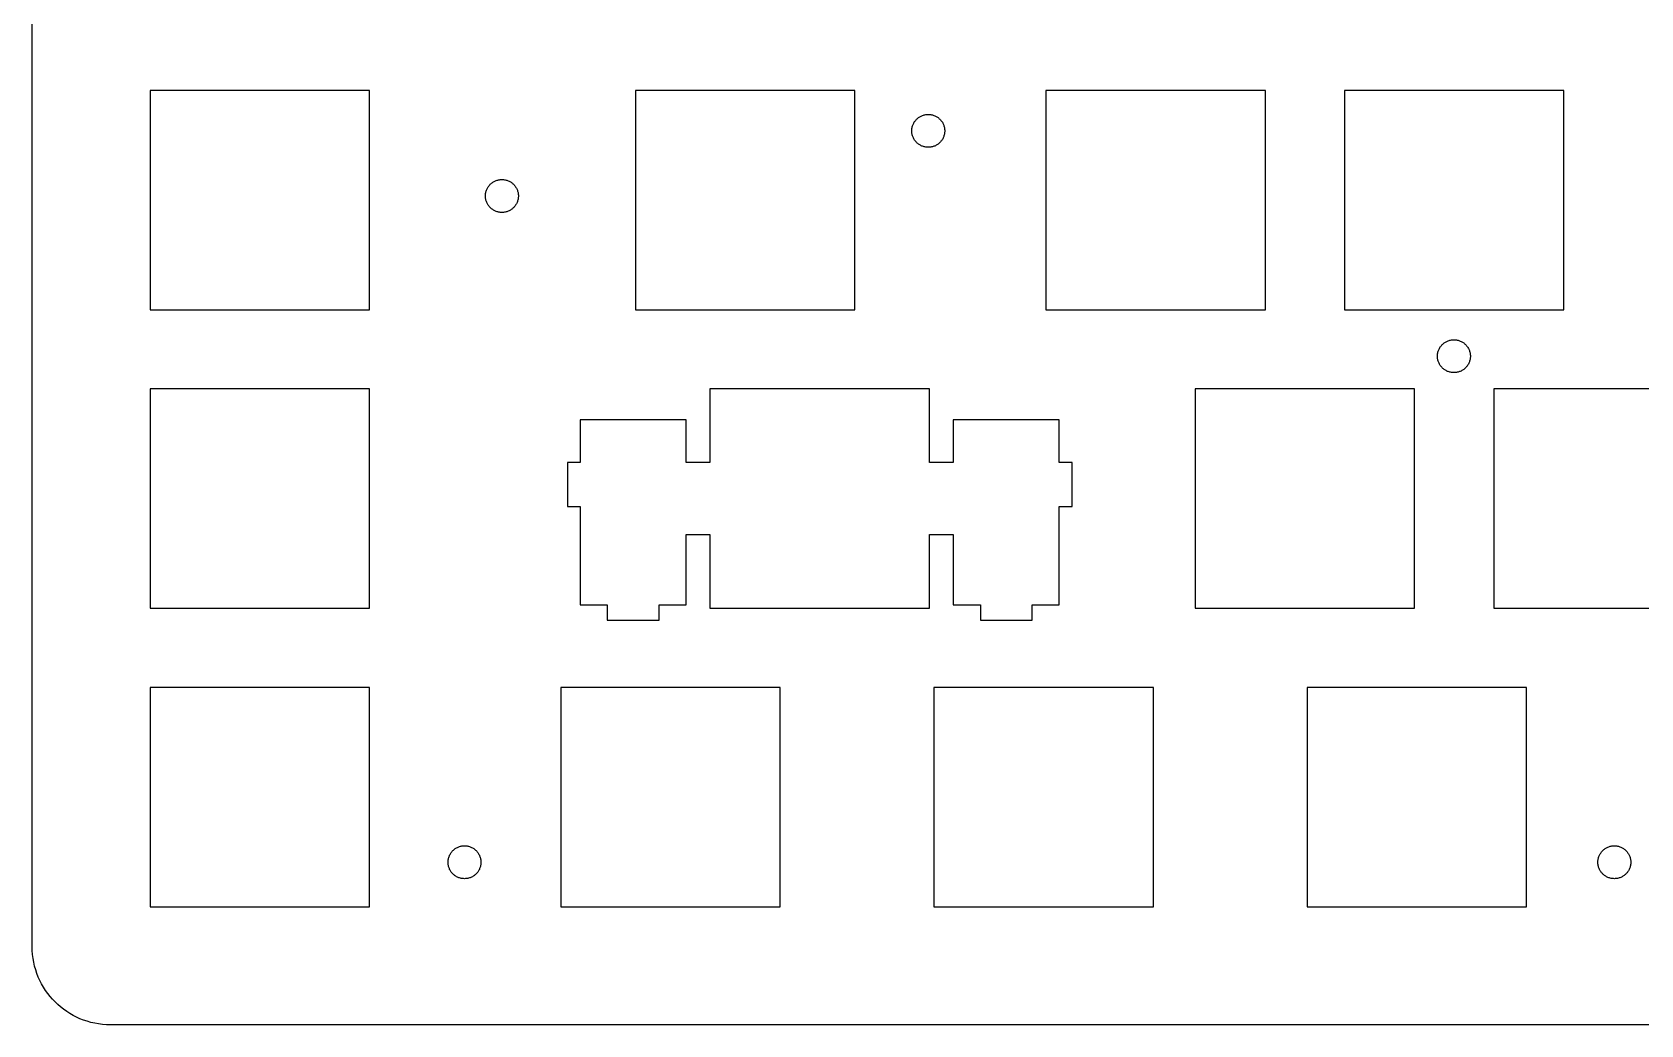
# Model space of a CAD drawing. Extents: x 0 to 462, y -134 to 0.
# Drawn here: x 0 to 102.6, y -133.8 to -70.5 of the extents above; entities that cross this region are included whole.
import ezdxf

# ---------------------------------------------------------------- set-up
doc = ezdxf.new("R2010")
doc.units = 0
doc.layers.add('BLACK', color=7, linetype='CONTINUOUS')

msp = doc.modelspace()

# ---------------------------------------------------------------- linework, layer by layer
at = {"layer": 'BLACK', "linetype": 'CONTINUOUS'}
for p, q in [((0, -128.827), (0, -5)), ((21.526, -74.201), (7.526, -74.201)), ((7.526, -74.201), (7.526, -88.201)), ((21.526, -88.201), (21.526, -74.201)), ((52.482, -74.201), (38.482, -74.201)), ((38.482, -74.201), (38.482, -88.201)), ((52.482, -88.201), (52.482, -74.201)), ((78.676, -74.201), (64.676, -74.201)), ((64.676, -74.201), (64.676, -88.201)), ((78.676, -88.201), (78.676, -74.201)), ((97.726, -74.201), (83.726, -74.201)), ((83.726, -74.201), (83.726, -88.201)), ((97.726, -88.201), (97.726, -74.201)), ((56.5025, -75.9753), (56.5422, -75.9441)), ((56.5422, -75.9441), (56.5833, -75.9148)), ((56.5833, -75.9148), (56.6259, -75.8875)), ((56.6259, -75.8875), (56.6699, -75.8622)), ((56.6699, -75.8622), (56.7152, -75.839)), ((56.7152, -75.839), (56.7617, -75.818)), ((56.7617, -75.818), (56.8094, -75.7992)), ((56.8094, -75.7992), (56.8581, -75.7827)), ((56.8581, -75.7827), (56.908, -75.7686)), ((56.908, -75.7686), (56.9588, -75.7568)), ((56.9588, -75.7568), (57.0105, -75.7476)), ((57.0105, -75.7476), (57.063, -75.7409)), ((57.063, -75.7409), (57.1164, -75.7369)), ((57.1164, -75.7369), (57.1704, -75.7355)), ((57.1704, -75.7355), (57.2244, -75.7369)), ((57.2244, -75.7369), (57.2777, -75.7409)), ((57.2777, -75.7409), (57.3303, -75.7476)), ((57.3303, -75.7476), (57.382, -75.7568)), ((57.382, -75.7568), (57.4328, -75.7686)), ((57.4328, -75.7686), (57.4826, -75.7827)), ((57.4826, -75.7827), (57.5314, -75.7992)), ((57.5314, -75.7992), (57.5791, -75.818)), ((57.5791, -75.818), (57.6256, -75.839)), ((57.6256, -75.839), (57.6709, -75.8622)), ((57.6709, -75.8622), (57.7148, -75.8875)), ((57.7148, -75.8875), (57.7574, -75.9148)), ((57.7574, -75.9148), (57.7986, -75.9441)), ((57.7986, -75.9441), (57.8383, -75.9753)), ((56.1204, -76.7855), (56.1217, -76.7315)), ((56.1217, -76.8395), (56.1204, -76.7855)), ((56.1217, -76.7315), (56.1258, -76.6781)), ((56.1258, -76.8929), (56.1217, -76.8395)), ((56.1258, -76.6781), (56.1325, -76.6256)), ((56.1325, -76.9454), (56.1258, -76.8929)), ((56.1325, -76.6256), (56.1417, -76.5739)), ((56.1417, -76.9971), (56.1325, -76.9454)), ((56.1417, -76.5739), (56.1534, -76.5231)), ((56.1534, -76.5231), (56.1676, -76.4733)), ((56.1676, -76.4733), (56.1841, -76.4245)), ((56.1841, -76.4245), (56.2029, -76.3768)), ((56.2029, -76.3768), (56.2239, -76.3303)), ((56.2239, -76.3303), (56.2471, -76.285)), ((56.2471, -76.285), (56.2724, -76.241)), ((56.2724, -76.241), (56.2997, -76.1984)), ((56.2997, -76.1984), (56.329, -76.1573)), ((56.329, -76.1573), (56.3602, -76.1176)), ((56.3602, -76.1176), (56.3932, -76.0795)), ((56.3932, -76.0795), (56.4279, -76.043)), ((56.4279, -76.043), (56.4644, -76.0083)), ((56.4644, -76.0083), (56.5025, -75.9753)), ((57.8383, -75.9753), (57.8764, -76.0083)), ((57.8764, -76.0083), (57.9128, -76.043)), ((57.9128, -76.043), (57.9476, -76.0795)), ((57.9476, -76.0795), (57.9806, -76.1176)), ((57.9806, -76.1176), (58.0118, -76.1573)), ((58.0118, -76.1573), (58.0411, -76.1984)), ((58.0411, -76.1984), (58.0684, -76.241)), ((58.0684, -76.241), (58.0937, -76.285)), ((58.0937, -76.285), (58.1168, -76.3303)), ((58.1168, -76.3303), (58.1379, -76.3768)), ((58.1379, -76.3768), (58.1567, -76.4245)), ((58.1567, -76.4245), (58.1732, -76.4733)), ((58.1732, -76.4733), (58.1873, -76.5231)), ((58.1873, -76.5231), (58.199, -76.5739)), ((58.199, -76.5739), (58.2083, -76.6256)), ((58.2083, -76.9454), (58.199, -76.9971)), ((58.2083, -76.6256), (58.215, -76.6781)), ((58.215, -76.8929), (58.2083, -76.9454)), ((58.215, -76.6781), (58.219, -76.7315)), ((58.219, -76.8395), (58.215, -76.8929)), ((58.219, -76.7315), (58.2204, -76.7855)), ((58.2204, -76.7855), (58.219, -76.8395)), ((56.1534, -77.0479), (56.1417, -76.9971)), ((56.1676, -77.0977), (56.1534, -77.0479)), ((56.1841, -77.1465), (56.1676, -77.0977)), ((56.2029, -77.1942), (56.1841, -77.1465)), ((56.2239, -77.2407), (56.2029, -77.1942)), ((56.2471, -77.286), (56.2239, -77.2407)), ((56.2724, -77.33), (56.2471, -77.286)), ((56.2997, -77.3726), (56.2724, -77.33)), ((56.329, -77.4137), (56.2997, -77.3726)), ((56.3602, -77.4534), (56.329, -77.4137)), ((56.3932, -77.4915), (56.3602, -77.4534)), ((56.4279, -77.528), (56.3932, -77.4915)), ((56.4644, -77.5627), (56.4279, -77.528)), ((56.5025, -77.5957), (56.4644, -77.5627)), ((56.5422, -77.6269), (56.5025, -77.5957)), ((56.5833, -77.6562), (56.5422, -77.6269)), ((56.6259, -77.6835), (56.5833, -77.6562)), ((56.6699, -77.7088), (56.6259, -77.6835)), ((56.7152, -77.732), (56.6699, -77.7088)), ((56.7617, -77.753), (56.7152, -77.732)), ((56.8094, -77.7718), (56.7617, -77.753)), ((56.8581, -77.7883), (56.8094, -77.7718)), ((56.908, -77.8024), (56.8581, -77.7883)), ((56.9588, -77.8142), (56.908, -77.8024)), ((57.0105, -77.8234), (56.9588, -77.8142)), ((57.063, -77.8301), (57.0105, -77.8234)), ((57.1164, -77.8341), (57.063, -77.8301)), ((57.1704, -77.8355), (57.1164, -77.8341)), ((57.2244, -77.8341), (57.1704, -77.8355)), ((57.2777, -77.8301), (57.2244, -77.8341)), ((57.3303, -77.8234), (57.2777, -77.8301)), ((57.382, -77.8142), (57.3303, -77.8234)), ((57.4328, -77.8024), (57.382, -77.8142)), ((57.4826, -77.7883), (57.4328, -77.8024)), ((57.5314, -77.7718), (57.4826, -77.7883)), ((57.5791, -77.753), (57.5314, -77.7718)), ((57.6256, -77.732), (57.5791, -77.753)), ((57.6709, -77.7088), (57.6256, -77.732)), ((57.7148, -77.6835), (57.6709, -77.7088)), ((57.7574, -77.6562), (57.7148, -77.6835)), ((57.7986, -77.6269), (57.7574, -77.6562)), ((57.8383, -77.5957), (57.7986, -77.6269)), ((57.8764, -77.5627), (57.8383, -77.5957)), ((57.9128, -77.528), (57.8764, -77.5627)), ((57.9476, -77.4915), (57.9128, -77.528)), ((57.9806, -77.4534), (57.9476, -77.4915)), ((58.0118, -77.4137), (57.9806, -77.4534)), ((58.0411, -77.3726), (58.0118, -77.4137)), ((58.0684, -77.33), (58.0411, -77.3726)), ((58.0937, -77.286), (58.0684, -77.33)), ((58.1168, -77.2407), (58.0937, -77.286)), ((58.1379, -77.1942), (58.1168, -77.2407)), ((58.1567, -77.1465), (58.1379, -77.1942)), ((58.1732, -77.0977), (58.1567, -77.1465)), ((58.1873, -77.0479), (58.1732, -77.0977)), ((58.199, -76.9971), (58.1873, -77.0479)), ((29.3819, -80.07), (29.4245, -80.0427)), ((29.4245, -80.0427), (29.4685, -80.0174)), ((29.4685, -80.0174), (29.5138, -79.9942)), ((29.5138, -79.9942), (29.5603, -79.9732)), ((29.5603, -79.9732), (29.608, -79.9544)), ((29.608, -79.9544), (29.6568, -79.9379)), ((29.6568, -79.9379), (29.7066, -79.9237)), ((29.7066, -79.9237), (29.7574, -79.912)), ((29.7574, -79.912), (29.8091, -79.9028)), ((29.8091, -79.9028), (29.8616, -79.8961)), ((29.8616, -79.8961), (29.915, -79.892)), ((29.915, -79.892), (29.969, -79.8907)), ((29.969, -79.8907), (30.023, -79.892)), ((30.023, -79.892), (30.0764, -79.8961)), ((30.0764, -79.8961), (30.1289, -79.9028)), ((30.1289, -79.9028), (30.1806, -79.912)), ((30.1806, -79.912), (30.2314, -79.9237)), ((30.2314, -79.9237), (30.2812, -79.9379)), ((30.2812, -79.9379), (30.33, -79.9544)), ((30.33, -79.9544), (30.3777, -79.9732)), ((30.3777, -79.9732), (30.4242, -79.9942)), ((30.4242, -79.9942), (30.4695, -80.0174)), ((30.4695, -80.0174), (30.5135, -80.0427)), ((30.5135, -80.0427), (30.5561, -80.07)), ((28.919, -80.9407), (28.9204, -80.8866)), ((28.9204, -80.9947), (28.919, -80.9407)), ((28.9204, -80.8866), (28.9244, -80.8333)), ((28.9244, -81.048), (28.9204, -80.9947)), ((28.9244, -80.8333), (28.9311, -80.7808)), ((28.9311, -81.1006), (28.9244, -81.048)), ((28.9311, -80.7808), (28.9403, -80.7291)), ((28.9403, -80.7291), (28.9521, -80.6783)), ((28.9521, -80.6783), (28.9662, -80.6284)), ((28.9662, -80.6284), (28.9827, -80.5797)), ((28.9827, -80.5797), (29.0015, -80.532)), ((29.0015, -80.532), (29.0225, -80.4855)), ((29.0225, -80.4855), (29.0457, -80.4402)), ((29.0457, -80.4402), (29.071, -80.3962)), ((29.071, -80.3962), (29.0983, -80.3536)), ((29.0983, -80.3536), (29.1276, -80.3124)), ((29.1276, -80.3124), (29.1588, -80.2728)), ((29.1588, -80.2728), (29.1918, -80.2347)), ((29.1918, -80.2347), (29.2265, -80.1982)), ((29.2265, -80.1982), (29.263, -80.1634)), ((29.263, -80.1634), (29.3011, -80.1304)), ((29.3011, -80.1304), (29.3408, -80.0993)), ((29.3408, -80.0993), (29.3819, -80.07)), ((30.5561, -80.07), (30.5972, -80.0993)), ((30.5972, -80.0993), (30.6369, -80.1304)), ((30.6369, -80.1304), (30.675, -80.1634)), ((30.675, -80.1634), (30.7115, -80.1982)), ((30.7115, -80.1982), (30.7462, -80.2347)), ((30.7462, -80.2347), (30.7792, -80.2728)), ((30.7792, -80.2728), (30.8104, -80.3124)), ((30.8104, -80.3124), (30.8397, -80.3536)), ((30.8397, -80.3536), (30.867, -80.3962)), ((30.867, -80.3962), (30.8923, -80.4402)), ((30.8923, -80.4402), (30.9155, -80.4855)), ((30.9155, -80.4855), (30.9365, -80.532)), ((30.9365, -80.532), (30.9553, -80.5797)), ((30.9553, -80.5797), (30.9718, -80.6284)), ((30.9718, -80.6284), (30.9859, -80.6783)), ((30.9859, -80.6783), (30.9977, -80.7291)), ((30.9977, -80.7291), (31.0069, -80.7808)), ((31.0069, -80.7808), (31.0136, -80.8333)), ((31.0136, -81.048), (31.0069, -81.1006)), ((31.0136, -80.8333), (31.0176, -80.8866)), ((31.0176, -80.9947), (31.0136, -81.048)), ((31.0176, -80.8866), (31.019, -80.9407)), ((31.019, -80.9407), (31.0176, -80.9947)), ((28.9403, -81.1523), (28.9311, -81.1006)), ((28.9521, -81.2031), (28.9403, -81.1523)), ((28.9662, -81.2529), (28.9521, -81.2031)), ((28.9827, -81.3017), (28.9662, -81.2529)), ((29.0015, -81.3494), (28.9827, -81.3017)), ((29.0225, -81.3959), (29.0015, -81.3494)), ((29.0457, -81.4412), (29.0225, -81.3959)), ((29.071, -81.4851), (29.0457, -81.4412)), ((29.0983, -81.5277), (29.071, -81.4851)), ((29.1276, -81.5689), (29.0983, -81.5277)), ((29.1588, -81.6086), (29.1276, -81.5689)), ((29.1918, -81.6467), (29.1588, -81.6086)), ((29.2265, -81.6831), (29.1918, -81.6467)), ((29.263, -81.7179), (29.2265, -81.6831)), ((29.3011, -81.7509), (29.263, -81.7179)), ((29.3408, -81.7821), (29.3011, -81.7509)), ((29.3819, -81.8114), (29.3408, -81.7821)), ((29.4245, -81.8387), (29.3819, -81.8114)), ((29.4685, -81.864), (29.4245, -81.8387)), ((29.5138, -81.8871), (29.4685, -81.864)), ((29.5603, -81.9082), (29.5138, -81.8871)), ((29.608, -81.927), (29.5603, -81.9082)), ((29.6568, -81.9435), (29.608, -81.927)), ((29.7066, -81.9576), (29.6568, -81.9435)), ((29.7574, -81.9694), (29.7066, -81.9576)), ((29.8091, -81.9786), (29.7574, -81.9694)), ((29.8616, -81.9853), (29.8091, -81.9786)), ((29.915, -81.9893), (29.8616, -81.9853)), ((29.969, -81.9907), (29.915, -81.9893)), ((30.023, -81.9893), (29.969, -81.9907)), ((30.0764, -81.9853), (30.023, -81.9893)), ((30.1289, -81.9786), (30.0764, -81.9853)), ((30.1806, -81.9694), (30.1289, -81.9786)), ((30.2314, -81.9576), (30.1806, -81.9694)), ((30.2812, -81.9435), (30.2314, -81.9576)), ((30.33, -81.927), (30.2812, -81.9435)), ((30.3777, -81.9082), (30.33, -81.927)), ((30.4242, -81.8871), (30.3777, -81.9082)), ((30.4695, -81.864), (30.4242, -81.8871)), ((30.5135, -81.8387), (30.4695, -81.864)), ((30.5561, -81.8114), (30.5135, -81.8387)), ((30.5972, -81.7821), (30.5561, -81.8114)), ((30.6369, -81.7509), (30.5972, -81.7821)), ((30.675, -81.7179), (30.6369, -81.7509)), ((30.7115, -81.6831), (30.675, -81.7179)), ((30.7462, -81.6467), (30.7115, -81.6831)), ((30.7792, -81.6086), (30.7462, -81.6467)), ((30.8104, -81.5689), (30.7792, -81.6086)), ((30.8397, -81.5277), (30.8104, -81.5689)), ((30.867, -81.4851), (30.8397, -81.5277)), ((30.8923, -81.4412), (30.867, -81.4851)), ((30.9155, -81.3959), (30.8923, -81.4412)), ((30.9365, -81.3494), (30.9155, -81.3959)), ((30.9553, -81.3017), (30.9365, -81.3494)), ((30.9718, -81.2529), (30.9553, -81.3017)), ((30.9859, -81.2031), (30.9718, -81.2529)), ((30.9977, -81.1523), (30.9859, -81.2031)), ((31.0069, -81.1006), (30.9977, -81.1523)), ((7.526, -88.201), (21.526, -88.201)), ((38.482, -88.201), (52.482, -88.201)), ((64.676, -88.201), (78.676, -88.201)), ((83.726, -88.201), (97.726, -88.201)), ((90.078, -90.3219), (90.1192, -90.2926)), ((90.1192, -90.2926), (90.1618, -90.2653)), ((90.1618, -90.2653), (90.2058, -90.24)), ((90.2058, -90.24), (90.251, -90.2168)), ((90.251, -90.2168), (90.2975, -90.1958)), ((90.2975, -90.1958), (90.3452, -90.177)), ((90.3452, -90.177), (90.394, -90.1605)), ((90.394, -90.1605), (90.4438, -90.1463)), ((90.4438, -90.1463), (90.4946, -90.1346)), ((90.4946, -90.1346), (90.5463, -90.1254)), ((90.5463, -90.1254), (90.5989, -90.1187)), ((90.5989, -90.1187), (90.6522, -90.1146)), ((90.6522, -90.1146), (90.7063, -90.1133)), ((90.7063, -90.1133), (90.7603, -90.1146)), ((90.7603, -90.1146), (90.8136, -90.1187)), ((90.8136, -90.1187), (90.8662, -90.1254)), ((90.8662, -90.1254), (90.9179, -90.1346)), ((90.9179, -90.1346), (90.9687, -90.1463)), ((90.9687, -90.1463), (91.0185, -90.1605)), ((91.0185, -90.1605), (91.0673, -90.177)), ((91.0673, -90.177), (91.115, -90.1958)), ((91.115, -90.1958), (91.1615, -90.2168)), ((91.1615, -90.2168), (91.2067, -90.24)), ((91.2067, -90.24), (91.2507, -90.2653)), ((91.2507, -90.2653), (91.2933, -90.2926)), ((91.2933, -90.2926), (91.3345, -90.3219)), ((89.6562, -91.1633), (89.6576, -91.1093)), ((89.6576, -91.2173), (89.6562, -91.1633)), ((89.6576, -91.1093), (89.6617, -91.0559)), ((89.6617, -91.2706), (89.6576, -91.2173)), ((89.6617, -91.0559), (89.6683, -91.0034)), ((89.6683, -91.3232), (89.6617, -91.2706)), ((89.6683, -91.0034), (89.6776, -90.9517)), ((89.6776, -91.3749), (89.6683, -91.3232)), ((89.6776, -90.9517), (89.6893, -90.9009)), ((89.6893, -90.9009), (89.7035, -90.851)), ((89.7035, -90.851), (89.72, -90.8023)), ((89.72, -90.8023), (89.7388, -90.7546)), ((89.7388, -90.7546), (89.7598, -90.7081)), ((89.7598, -90.7081), (89.783, -90.6628)), ((89.783, -90.6628), (89.8083, -90.6188)), ((89.8083, -90.6188), (89.8356, -90.5762)), ((89.8356, -90.5762), (89.8648, -90.535)), ((89.8648, -90.535), (89.896, -90.4954)), ((89.896, -90.4954), (89.929, -90.4573)), ((89.929, -90.4573), (89.9638, -90.4208)), ((89.9638, -90.4208), (90.0003, -90.3861)), ((90.0003, -90.3861), (90.0384, -90.353)), ((90.0384, -90.353), (90.078, -90.3219)), ((91.3345, -90.3219), (91.3742, -90.353)), ((91.3742, -90.353), (91.4123, -90.3861)), ((91.4123, -90.3861), (91.4487, -90.4208)), ((91.4487, -90.4208), (91.4835, -90.4573)), ((91.4835, -90.4573), (91.5165, -90.4954)), ((91.5165, -90.4954), (91.5477, -90.535)), ((91.5477, -90.535), (91.5769, -90.5762)), ((91.5769, -90.5762), (91.6042, -90.6188)), ((91.6042, -90.6188), (91.6295, -90.6628)), ((91.6295, -90.6628), (91.6527, -90.7081)), ((91.6527, -90.7081), (91.6737, -90.7546)), ((91.6737, -90.7546), (91.6925, -90.8023)), ((91.6925, -90.8023), (91.709, -90.851)), ((91.709, -90.851), (91.7232, -90.9009)), ((91.7232, -90.9009), (91.7349, -90.9517)), ((91.7349, -90.9517), (91.7442, -91.0034)), ((91.7442, -91.3232), (91.7349, -91.3749)), ((91.7442, -91.0034), (91.7508, -91.0559)), ((91.7508, -91.2706), (91.7442, -91.3232)), ((91.7508, -91.0559), (91.7549, -91.1093)), ((91.7549, -91.2173), (91.7508, -91.2706)), ((91.7549, -91.1093), (91.7563, -91.1633)), ((91.7563, -91.1633), (91.7549, -91.2173)), ((89.6893, -91.4257), (89.6776, -91.3749)), ((89.7035, -91.4755), (89.6893, -91.4257)), ((89.72, -91.5243), (89.7035, -91.4755)), ((89.7388, -91.572), (89.72, -91.5243)), ((89.7598, -91.6185), (89.7388, -91.572)), ((89.783, -91.6638), (89.7598, -91.6185)), ((89.8083, -91.7077), (89.783, -91.6638)), ((89.8356, -91.7504), (89.8083, -91.7077)), ((89.8648, -91.7915), (89.8356, -91.7504)), ((89.896, -91.8312), (89.8648, -91.7915)), ((89.929, -91.8693), (89.896, -91.8312)), ((89.9638, -91.9057), (89.929, -91.8693)), ((90.0003, -91.9405), (89.9638, -91.9057)), ((90.0384, -91.9735), (90.0003, -91.9405)), ((90.078, -92.0047), (90.0384, -91.9735)), ((90.1192, -92.034), (90.078, -92.0047)), ((90.1618, -92.0613), (90.1192, -92.034)), ((90.2058, -92.0866), (90.1618, -92.0613)), ((90.251, -92.1097), (90.2058, -92.0866)), ((90.2975, -92.1308), (90.251, -92.1097)), ((90.3452, -92.1496), (90.2975, -92.1308)), ((90.394, -92.1661), (90.3452, -92.1496)), ((90.4438, -92.1802), (90.394, -92.1661)), ((90.4946, -92.192), (90.4438, -92.1802)), ((90.5463, -92.2012), (90.4946, -92.192)), ((90.5989, -92.2079), (90.5463, -92.2012)), ((90.6522, -92.2119), (90.5989, -92.2079)), ((90.7063, -92.2133), (90.6522, -92.2119)), ((90.7603, -92.2119), (90.7063, -92.2133)), ((90.8136, -92.2079), (90.7603, -92.2119)), ((90.8662, -92.2012), (90.8136, -92.2079)), ((90.9179, -92.192), (90.8662, -92.2012)), ((90.9687, -92.1802), (90.9179, -92.192)), ((91.0185, -92.1661), (90.9687, -92.1802)), ((91.0673, -92.1496), (91.0185, -92.1661)), ((91.115, -92.1308), (91.0673, -92.1496)), ((91.1615, -92.1097), (91.115, -92.1308)), ((91.2067, -92.0866), (91.1615, -92.1097)), ((91.2507, -92.0613), (91.2067, -92.0866)), ((91.2933, -92.034), (91.2507, -92.0613)), ((91.3345, -92.0047), (91.2933, -92.034)), ((91.3742, -91.9735), (91.3345, -92.0047)), ((91.4123, -91.9405), (91.3742, -91.9735)), ((91.4487, -91.9057), (91.4123, -91.9405)), ((91.4835, -91.8693), (91.4487, -91.9057)), ((91.5165, -91.8312), (91.4835, -91.8693)), ((91.5477, -91.7915), (91.5165, -91.8312)), ((91.5769, -91.7504), (91.5477, -91.7915)), ((91.6042, -91.7077), (91.5769, -91.7504)), ((91.6295, -91.6638), (91.6042, -91.7077)), ((91.6527, -91.6185), (91.6295, -91.6638)), ((91.6737, -91.572), (91.6527, -91.6185)), ((91.6925, -91.5243), (91.6737, -91.572)), ((91.709, -91.4755), (91.6925, -91.5243)), ((91.7232, -91.4257), (91.709, -91.4755)), ((91.7349, -91.3749), (91.7232, -91.4257)), ((21.526, -93.251), (7.526, -93.251)), ((7.526, -93.251), (7.526, -107.251)), ((21.526, -107.251), (21.526, -93.251)), ((43.244, -93.251), (43.244, -97.951)), ((57.244, -93.251), (43.244, -93.251)), ((57.244, -97.951), (57.244, -93.251)), ((88.201, -93.251), (74.201, -93.251)), ((74.201, -93.251), (74.201, -107.251)), ((88.201, -107.251), (88.201, -93.251)), ((107.251, -93.251), (93.251, -93.251)), ((93.251, -93.251), (93.251, -107.251)), ((41.719, -95.221), (34.969, -95.221)), ((34.969, -95.221), (34.969, -97.951)), ((41.719, -97.951), (41.719, -95.221)), ((58.769, -95.221), (58.769, -97.951)), ((65.519, -95.221), (58.769, -95.221)), ((65.519, -97.951), (65.519, -95.221)), ((34.144, -97.951), (34.144, -100.751)), ((34.969, -97.951), (34.144, -97.951)), ((43.244, -97.951), (41.719, -97.951)), ((58.769, -97.951), (57.244, -97.951)), ((66.344, -97.951), (65.519, -97.951)), ((66.344, -100.751), (66.344, -97.951)), ((34.144, -100.751), (34.969, -100.751)), ((34.969, -100.751), (34.969, -107.021)), ((65.519, -100.751), (66.344, -100.751)), ((65.519, -107.021), (65.519, -100.751)), ((41.719, -102.551), (43.244, -102.551)), ((41.719, -107.021), (41.719, -102.551)), ((43.244, -102.551), (43.244, -107.251)), ((57.244, -102.551), (58.769, -102.551)), ((57.244, -107.251), (57.244, -102.551)), ((58.769, -102.551), (58.769, -107.021)), ((7.526, -107.251), (21.526, -107.251)), ((34.969, -107.021), (36.694, -107.021)), ((36.694, -107.021), (36.694, -108.001)), ((39.994, -107.021), (41.719, -107.021)), ((39.994, -108.001), (39.994, -107.021)), ((43.244, -107.251), (57.244, -107.251)), ((58.769, -107.021), (60.494, -107.021)), ((60.494, -107.021), (60.494, -108.001)), ((63.794, -107.021), (65.519, -107.021)), ((63.794, -108.001), (63.794, -107.021)), ((74.201, -107.251), (88.201, -107.251)), ((93.251, -107.251), (107.251, -107.251)), ((36.694, -108.001), (39.994, -108.001)), ((60.494, -108.001), (63.794, -108.001)), ((21.526, -112.301), (7.526, -112.301)), ((7.526, -112.301), (7.526, -126.301)), ((21.526, -126.301), (21.526, -112.301)), ((47.719, -112.301), (33.719, -112.301)), ((33.719, -112.301), (33.719, -126.301)), ((47.719, -126.301), (47.719, -112.301)), ((71.532, -112.301), (57.532, -112.301)), ((57.532, -112.301), (57.532, -126.301)), ((71.532, -126.301), (71.532, -112.301)), ((95.344, -112.301), (81.344, -112.301)), ((81.344, -112.301), (81.344, -126.301)), ((95.344, -126.301), (95.344, -112.301)), ((26.5654, -123.189), (26.5796, -123.14)), ((26.5796, -123.14), (26.5961, -123.091)), ((26.5961, -123.091), (26.6149, -123.043)), ((26.6149, -123.043), (26.6359, -122.997)), ((26.6359, -122.997), (26.6591, -122.951)), ((26.6591, -122.951), (26.6844, -122.907)), ((26.6844, -122.907), (26.7117, -122.865)), ((26.7117, -122.865), (26.741, -122.824)), ((26.741, -122.824), (26.7721, -122.784)), ((26.7721, -122.784), (26.8051, -122.746)), ((26.8051, -122.746), (26.8399, -122.709)), ((26.8399, -122.709), (26.8764, -122.675)), ((26.8764, -122.675), (26.9145, -122.642)), ((26.9145, -122.642), (26.9541, -122.61)), ((26.9541, -122.61), (26.9953, -122.581)), ((26.9953, -122.581), (27.0379, -122.554)), ((27.0379, -122.554), (27.0819, -122.528)), ((27.0819, -122.528), (27.1271, -122.505)), ((27.1271, -122.505), (27.1737, -122.484)), ((27.1737, -122.484), (27.2213, -122.465)), ((27.2213, -122.465), (27.2701, -122.449)), ((27.2701, -122.449), (27.3199, -122.435)), ((27.3199, -122.435), (27.3707, -122.423)), ((27.3707, -122.423), (27.4225, -122.414)), ((27.4225, -122.414), (27.475, -122.407)), ((27.475, -122.407), (27.5283, -122.403)), ((27.5283, -122.403), (27.5824, -122.402)), ((27.5824, -122.402), (27.6364, -122.403)), ((27.6364, -122.403), (27.6897, -122.407)), ((27.6897, -122.407), (27.7423, -122.414)), ((27.7423, -122.414), (27.794, -122.423)), ((27.794, -122.423), (27.8448, -122.435)), ((27.8448, -122.435), (27.8946, -122.449)), ((27.8946, -122.449), (27.9434, -122.465)), ((27.9434, -122.465), (27.9911, -122.484)), ((27.9911, -122.484), (28.0376, -122.505)), ((28.0376, -122.505), (28.0829, -122.528)), ((28.0829, -122.528), (28.1268, -122.554)), ((28.1268, -122.554), (28.1694, -122.581)), ((28.1694, -122.581), (28.2106, -122.61)), ((28.2106, -122.61), (28.2503, -122.642)), ((28.2503, -122.642), (28.2884, -122.675)), ((28.2884, -122.675), (28.3248, -122.709)), ((28.3248, -122.709), (28.3596, -122.746)), ((28.3596, -122.746), (28.3926, -122.784)), ((28.3926, -122.784), (28.4238, -122.824)), ((28.4238, -122.824), (28.453, -122.865)), ((28.453, -122.865), (28.4803, -122.907)), ((28.4803, -122.907), (28.5056, -122.951)), ((28.5056, -122.951), (28.5288, -122.997)), ((28.5288, -122.997), (28.5498, -123.043)), ((28.5498, -123.043), (28.5686, -123.091)), ((28.5686, -123.091), (28.5852, -123.14)), ((28.5852, -123.14), (28.5993, -123.189)), ((99.9248, -123.189), (99.939, -123.14)), ((99.939, -123.14), (99.9555, -123.091)), ((99.9555, -123.091), (99.9743, -123.043)), ((99.9743, -123.043), (99.9953, -122.997)), ((99.9953, -122.997), (100.019, -122.951)), ((100.019, -122.951), (100.044, -122.907)), ((100.044, -122.907), (100.071, -122.865)), ((100.071, -122.865), (100.1, -122.824)), ((100.1, -122.824), (100.132, -122.784)), ((100.132, -122.784), (100.165, -122.746)), ((100.165, -122.746), (100.199, -122.709)), ((100.199, -122.709), (100.236, -122.675)), ((100.236, -122.675), (100.274, -122.642)), ((100.274, -122.642), (100.314, -122.61)), ((100.314, -122.61), (100.355, -122.581)), ((100.355, -122.581), (100.397, -122.554)), ((100.397, -122.554), (100.441, -122.528)), ((100.441, -122.528), (100.487, -122.505)), ((100.487, -122.505), (100.533, -122.484)), ((100.533, -122.484), (100.581, -122.465)), ((100.581, -122.465), (100.63, -122.449)), ((100.63, -122.449), (100.679, -122.435)), ((100.679, -122.435), (100.73, -122.423)), ((100.73, -122.423), (100.782, -122.414)), ((100.782, -122.414), (100.834, -122.407)), ((100.834, -122.407), (100.888, -122.403)), ((100.888, -122.403), (100.942, -122.402)), ((100.942, -122.402), (100.996, -122.403)), ((100.996, -122.403), (101.049, -122.407)), ((101.049, -122.407), (101.102, -122.414)), ((101.102, -122.414), (101.153, -122.423)), ((101.153, -122.423), (101.204, -122.435)), ((101.204, -122.435), (101.254, -122.449)), ((101.254, -122.449), (101.303, -122.465)), ((101.303, -122.465), (101.35, -122.484)), ((101.35, -122.484), (101.397, -122.505)), ((101.397, -122.505), (101.442, -122.528)), ((101.442, -122.528), (101.486, -122.554)), ((101.486, -122.554), (101.529, -122.581)), ((101.529, -122.581), (101.57, -122.61)), ((101.57, -122.61), (101.61, -122.642)), ((101.61, -122.642), (101.648, -122.675)), ((101.648, -122.675), (101.684, -122.709)), ((101.684, -122.709), (101.719, -122.746)), ((101.719, -122.746), (101.752, -122.784)), ((101.752, -122.784), (101.783, -122.824)), ((101.783, -122.824), (101.812, -122.865)), ((101.812, -122.865), (101.84, -122.907)), ((101.84, -122.907), (101.865, -122.951)), ((101.865, -122.951), (101.888, -122.997)), ((101.888, -122.997), (101.909, -123.043)), ((101.909, -123.043), (101.928, -123.091)), ((101.928, -123.091), (101.945, -123.14)), ((101.945, -123.14), (101.959, -123.189)), ((26.5324, -123.452), (26.5337, -123.398)), ((26.5337, -123.506), (26.5324, -123.452)), ((26.5337, -123.398), (26.5378, -123.344)), ((26.5378, -123.559), (26.5337, -123.506)), ((26.5378, -123.344), (26.5445, -123.292)), ((26.5445, -123.612), (26.5378, -123.559)), ((26.5445, -123.292), (26.5537, -123.24)), ((26.5537, -123.663), (26.5445, -123.612)), ((26.5537, -123.24), (26.5654, -123.189)), ((26.5654, -123.714), (26.5537, -123.663)), ((26.5796, -123.764), (26.5654, -123.714)), ((26.5961, -123.813), (26.5796, -123.764)), ((26.6149, -123.86), (26.5961, -123.813)), ((26.6359, -123.907), (26.6149, -123.86)), ((26.6591, -123.952), (26.6359, -123.907)), ((26.6844, -123.996), (26.6591, -123.952)), ((26.7117, -124.039), (26.6844, -123.996)), ((26.741, -124.08), (26.7117, -124.039)), ((26.7721, -124.12), (26.741, -124.08)), ((26.8051, -124.158), (26.7721, -124.12)), ((26.8399, -124.194), (26.8051, -124.158)), ((28.3596, -124.158), (28.3248, -124.194)), ((28.3926, -124.12), (28.3596, -124.158)), ((28.4238, -124.08), (28.3926, -124.12)), ((28.453, -124.039), (28.4238, -124.08)), ((28.4803, -123.996), (28.453, -124.039)), ((28.5056, -123.952), (28.4803, -123.996)), ((28.5288, -123.907), (28.5056, -123.952)), ((28.5498, -123.86), (28.5288, -123.907)), ((28.5686, -123.813), (28.5498, -123.86)), ((28.5852, -123.764), (28.5686, -123.813)), ((28.5993, -123.714), (28.5852, -123.764)), ((28.5993, -123.189), (28.611, -123.24)), ((28.611, -123.663), (28.5993, -123.714)), ((28.611, -123.24), (28.6203, -123.292)), ((28.6203, -123.612), (28.611, -123.663)), ((28.6203, -123.292), (28.6269, -123.344)), ((28.6269, -123.559), (28.6203, -123.612)), ((28.6269, -123.344), (28.631, -123.398)), ((28.631, -123.506), (28.6269, -123.559)), ((28.631, -123.398), (28.6324, -123.452)), ((28.6324, -123.452), (28.631, -123.506)), ((99.8918, -123.452), (99.8931, -123.398)), ((99.8931, -123.506), (99.8918, -123.452)), ((99.8931, -123.398), (99.8972, -123.344)), ((99.8972, -123.559), (99.8931, -123.506)), ((99.8972, -123.344), (99.9039, -123.292)), ((99.9039, -123.612), (99.8972, -123.559)), ((99.9039, -123.292), (99.9131, -123.24)), ((99.9131, -123.663), (99.9039, -123.612)), ((99.9131, -123.24), (99.9248, -123.189)), ((99.9248, -123.714), (99.9131, -123.663)), ((99.939, -123.764), (99.9248, -123.714)), ((99.9555, -123.813), (99.939, -123.764)), ((99.9743, -123.86), (99.9555, -123.813)), ((99.9953, -123.907), (99.9743, -123.86)), ((100.019, -123.952), (99.9953, -123.907)), ((100.044, -123.996), (100.019, -123.952)), ((100.071, -124.039), (100.044, -123.996)), ((100.1, -124.08), (100.071, -124.039)), ((100.132, -124.12), (100.1, -124.08)), ((100.165, -124.158), (100.132, -124.12)), ((100.199, -124.194), (100.165, -124.158)), ((101.719, -124.158), (101.684, -124.194)), ((101.752, -124.12), (101.719, -124.158)), ((101.783, -124.08), (101.752, -124.12)), ((101.812, -124.039), (101.783, -124.08)), ((101.84, -123.996), (101.812, -124.039)), ((101.865, -123.952), (101.84, -123.996)), ((101.888, -123.907), (101.865, -123.952)), ((101.909, -123.86), (101.888, -123.907)), ((101.928, -123.813), (101.909, -123.86)), ((101.945, -123.764), (101.928, -123.813)), ((101.959, -123.714), (101.945, -123.764)), ((101.959, -123.189), (101.97, -123.24)), ((101.97, -123.663), (101.959, -123.714)), ((101.97, -123.24), (101.98, -123.292)), ((101.98, -123.612), (101.97, -123.663)), ((101.98, -123.292), (101.986, -123.344)), ((101.986, -123.559), (101.98, -123.612)), ((101.986, -123.344), (101.99, -123.398)), ((101.99, -123.506), (101.986, -123.559)), ((101.99, -123.398), (101.992, -123.452)), ((101.992, -123.452), (101.99, -123.506)), ((26.8764, -124.229), (26.8399, -124.194)), ((26.9145, -124.262), (26.8764, -124.229)), ((26.9541, -124.293), (26.9145, -124.262)), ((26.9953, -124.322), (26.9541, -124.293)), ((27.0379, -124.35), (26.9953, -124.322)), ((27.0819, -124.375), (27.0379, -124.35)), ((27.1271, -124.398), (27.0819, -124.375)), ((27.1737, -124.419), (27.1271, -124.398)), ((27.2213, -124.438), (27.1737, -124.419)), ((27.2701, -124.455), (27.2213, -124.438)), ((27.3199, -124.469), (27.2701, -124.455)), ((27.3707, -124.48), (27.3199, -124.469)), ((27.4225, -124.49), (27.3707, -124.48)), ((27.475, -124.496), (27.4225, -124.49)), ((27.5283, -124.5), (27.475, -124.496)), ((27.5824, -124.502), (27.5283, -124.5)), ((27.6364, -124.5), (27.5824, -124.502)), ((27.6897, -124.496), (27.6364, -124.5)), ((27.7423, -124.49), (27.6897, -124.496)), ((27.794, -124.48), (27.7423, -124.49)), ((27.8448, -124.469), (27.794, -124.48)), ((27.8946, -124.455), (27.8448, -124.469)), ((27.9434, -124.438), (27.8946, -124.455)), ((27.9911, -124.419), (27.9434, -124.438)), ((28.0376, -124.398), (27.9911, -124.419)), ((28.0829, -124.375), (28.0376, -124.398)), ((28.1268, -124.35), (28.0829, -124.375)), ((28.1694, -124.322), (28.1268, -124.35)), ((28.2106, -124.293), (28.1694, -124.322)), ((28.2503, -124.262), (28.2106, -124.293)), ((28.2884, -124.229), (28.2503, -124.262)), ((28.3248, -124.194), (28.2884, -124.229)), ((100.236, -124.229), (100.199, -124.194)), ((100.274, -124.262), (100.236, -124.229)), ((100.314, -124.293), (100.274, -124.262)), ((100.355, -124.322), (100.314, -124.293)), ((100.397, -124.35), (100.355, -124.322)), ((100.441, -124.375), (100.397, -124.35)), ((100.487, -124.398), (100.441, -124.375)), ((100.533, -124.419), (100.487, -124.398)), ((100.581, -124.438), (100.533, -124.419)), ((100.63, -124.455), (100.581, -124.438)), ((100.679, -124.469), (100.63, -124.455)), ((100.73, -124.48), (100.679, -124.469)), ((100.782, -124.49), (100.73, -124.48)), ((100.834, -124.496), (100.782, -124.49)), ((100.888, -124.5), (100.834, -124.496)), ((100.942, -124.502), (100.888, -124.5)), ((100.996, -124.5), (100.942, -124.502)), ((101.049, -124.496), (100.996, -124.5)), ((101.102, -124.49), (101.049, -124.496)), ((101.153, -124.48), (101.102, -124.49)), ((101.204, -124.469), (101.153, -124.48)), ((101.254, -124.455), (101.204, -124.469)), ((101.303, -124.438), (101.254, -124.455)), ((101.35, -124.419), (101.303, -124.438)), ((101.397, -124.398), (101.35, -124.419)), ((101.442, -124.375), (101.397, -124.398)), ((101.486, -124.35), (101.442, -124.375)), ((101.529, -124.322), (101.486, -124.35)), ((101.57, -124.293), (101.529, -124.322)), ((101.61, -124.262), (101.57, -124.293)), ((101.648, -124.229), (101.61, -124.262)), ((101.684, -124.194), (101.648, -124.229)), ((7.526, -126.301), (21.526, -126.301)), ((33.719, -126.301), (47.719, -126.301)), ((57.532, -126.301), (71.532, -126.301)), ((81.344, -126.301), (95.344, -126.301)), ((0.0065, -129.085), (0, -128.827)), ((0.0257, -129.34), (0.0065, -129.085)), ((0.0574, -129.59), (0.0257, -129.34)), ((0.1012, -129.837), (0.0574, -129.59)), ((0.1569, -130.079), (0.1012, -129.837)), ((0.2241, -130.317), (0.1569, -130.079)), ((0.3024, -130.55), (0.2241, -130.317)), ((0.3917, -130.777), (0.3024, -130.55)), ((0.4916, -130.998), (0.3917, -130.777)), ((0.6017, -131.214), (0.4916, -130.998)), ((0.7219, -131.423), (0.6017, -131.214)), ((0.8517, -131.626), (0.7219, -131.423)), ((0.9908, -131.822), (0.8517, -131.626)), ((1.139, -132.011), (0.9908, -131.822)), ((1.2959, -132.192), (1.139, -132.011)), ((1.4612, -132.366), (1.2959, -132.192)), ((1.6347, -132.531), (1.4612, -132.366)), ((1.816, -132.688), (1.6347, -132.531)), ((2.0047, -132.836), (1.816, -132.688)), ((2.2007, -132.975), (2.0047, -132.836)), ((2.4035, -133.105), (2.2007, -132.975)), ((2.6129, -133.225), (2.4035, -133.105)), ((2.8285, -133.335), (2.6129, -133.225)), ((3.0502, -133.435), (2.8285, -133.335)), ((3.2774, -133.525), (3.0502, -133.435)), ((3.51, -133.603), (3.2774, -133.525)), ((3.7476, -133.67), (3.51, -133.603)), ((3.9899, -133.726), (3.7476, -133.67)), ((4.2366, -133.77), (3.9899, -133.726)), ((4.4874, -133.801), (4.2366, -133.77)), ((4.742, -133.82), (4.4874, -133.801)), ((5, -133.827), (4.742, -133.82)), ((457.44, -133.827), (5, -133.827))]:
    msp.add_line(p, q, dxfattribs=at)

doc.saveas('drawing.dxf')
